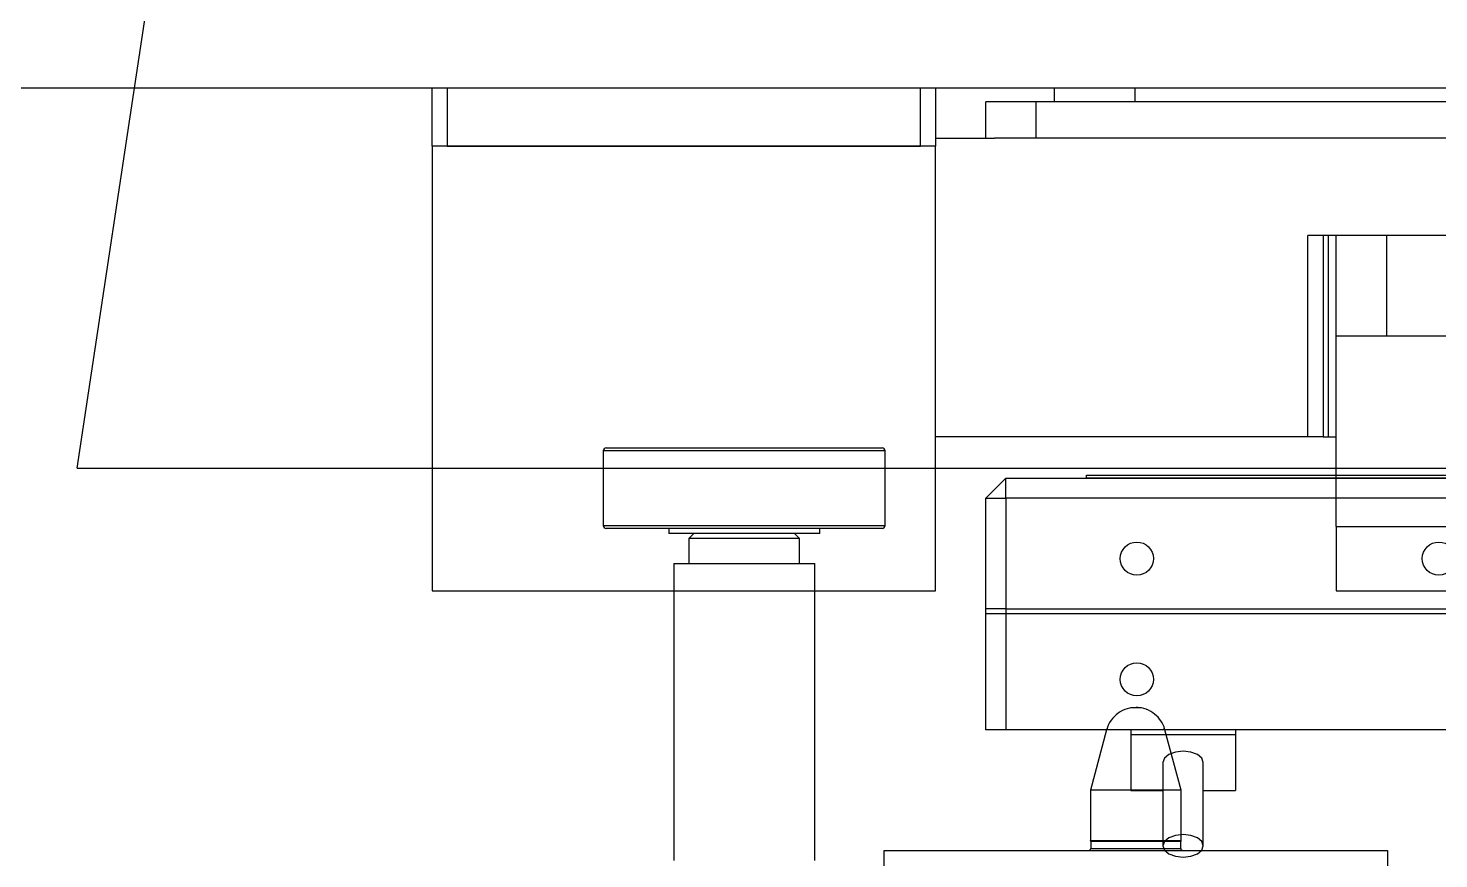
# Model space of a CAD drawing. Extents: x 500 to 100500, y -14500 to 21140.
# Drawn here: x 6731.4 to 6871.5, y -7025.9 to -6943.3 of the extents above; entities that cross this region are included whole.
import ezdxf

# ---------------------------------------------------------------- set-up
doc = ezdxf.new("R2010")
doc.units = 0
doc.layers.get('0').update_dxf_attribs({"linetype": 'CONTINUOUS'})

# ---------------------------------------------------------------- blocks, each defined once
blk = doc.blocks.new('SP R')
at = {"color": 3}
for p, q in [((16890.34, -97455.61), (16890.34, -97463.01)), ((16918.34, -97455.61), (16890.34, -97455.61)), ((16890.64, -97455.31), (16918.04, -97455.31)), ((16918.34, -97463.01), (16918.34, -97455.61)), ((16928.34, -97460.31), (16930.34, -97458.31)), ((16930.34, -97460.31), (16930.34, -97458.31)), ((16930.34, -97458.31), (17075.34, -97458.31)), ((16928.34, -97460.31), (16930.34, -97460.31)), ((16928.34, -97471.31), (16928.34, -97460.31)), ((17075.34, -97460.31), (16930.34, -97460.31)), ((16930.34, -97460.31), (16930.34, -97471.31)), ((16890.34, -97463.01), (16918.34, -97463.01)), ((16918.04, -97463.31), (16890.64, -97463.31)), ((16896.84, -97463.31), (16896.84, -97463.81)), ((16911.84, -97463.81), (16911.84, -97463.31)), ((16900.87, -97463.81), (16896.84, -97463.81)), ((16899.34, -97463.81), (16898.84, -97464.31)), ((16898.84, -97464.31), (16898.84, -97466.81)), ((16904.34, -97464.31), (16898.84, -97464.31)), ((16911.84, -97463.81), (16900.87, -97463.81)), ((16909.84, -97464.31), (16904.34, -97464.31)), ((16909.84, -97464.31), (16909.34, -97463.81)), ((16909.84, -97466.81), (16909.84, -97464.31)), ((16897.34, -97466.81), (16897.34, -97496.31)), ((16897.34, -97466.81), (16904.34, -97466.81)), ((16904.34, -97466.81), (16911.34, -97466.81)), ((16911.34, -97496.31), (16911.34, -97466.81)), ((16930.34, -97471.31), (16928.34, -97471.31)), ((16928.34, -97471.81), (16928.34, -97471.31)), ((16930.34, -97471.81), (16928.34, -97471.81)), ((16928.34, -97483.31), (16928.34, -97471.81)), ((16930.34, -97471.31), (17075.34, -97471.31)), ((16930.34, -97471.31), (16930.34, -97471.81)), ((17075.34, -97471.81), (16930.34, -97471.81)), ((16930.34, -97471.81), (16930.34, -97483.31)), ((16930.34, -97483.31), (16928.34, -97483.31)), ((17075.34, -97483.31), (16930.34, -97483.31)), ((16942.74, -97483.31), (16942.74, -97483.8)), ((16942.74, -97483.8), (16953.14, -97483.8)), ((16942.74, -97483.8), (16942.74, -97489.34)), ((16953.14, -97483.31), (16953.14, -97483.8)), ((16953.14, -97483.8), (16953.14, -97489.34)), ((16945.94, -97486.57), (16945.94, -97494.86)), ((16949.94, -97494.86), (16949.94, -97486.57)), ((16942.74, -97489.34), (16945.94, -97489.34)), ((16949.94, -97489.34), (16953.14, -97489.34))]:
    blk.add_line(p, q, dxfattribs=at)
at = {"color": 3, "flags": 128}
for points in [[(16949.94, -97486.57), (16949.79, -97486.14), (16949.36, -97485.78), (16948.71, -97485.54), (16947.94, -97485.45), (16947.18, -97485.54), (16946.53, -97485.78), (16946.09, -97486.14), (16945.94, -97486.57), (16945.94, -97486.57)], [(16947.94, -97495.98), (16948.71, -97495.89), (16949.36, -97495.65), (16949.79, -97495.29), (16949.94, -97494.86), (16949.79, -97494.43), (16949.36, -97494.07), (16948.71, -97493.83), (16947.94, -97493.74), (16947.18, -97493.83), (16946.53, -97494.07), (16946.09, -97494.43), (16945.94, -97494.86), (16946.09, -97495.29), (16946.53, -97495.65), (16947.18, -97495.89), (16947.94, -97495.98)]]:
    blk.add_lwpolyline(points, dxfattribs=at)
at = {"color": 3}
for centre in [(16943.34, -97466.31), (16973.34, -97466.31), (16943.34, -97478.31)]:
    blk.add_circle(centre, 1.65, dxfattribs=at)
for centre, start, end in [((16890.64, -97455.61), 90, 180), ((16918.04, -97455.61), 0, 90), ((16890.64, -97463.01), 180, 270), ((16918.04, -97463.01), 270, 0)]:
    blk.add_arc(centre, 0.3, start, end, dxfattribs=at)
blk = doc.blocks.new('KJVision F')
at = {"color": 2}
for q in [(8170.62, -71007.14, -10.47), (8464.62, -72337.14, -10.47)]:
    blk.add_line((7970.62, -72337.14, -10.47), q, dxfattribs=at)
blk = doc.blocks.new('KJprobe Card F')
at = {"color": 6}
for p, q in [((30111.7, -77429.49, 43.99), (30438.7, -77429.49, 43.99)), ((30438.7, -77435.29, 43.99), (30438.7, -77429.49, 43.99)), ((30438.7, -77429.49, 43.99), (30440.2, -77429.49, 43.99)), ((30440.2, -77429.49, 43.99), (30440.2, -77435.29, 43.99)), ((30440.2, -77429.49, 43.99), (30487.2, -77429.49, 43.99)), ((30487.2, -77435.29, 43.99), (30487.2, -77429.49, 43.99)), ((30487.2, -77429.49, 43.99), (30488.7, -77429.49, 43.99)), ((30488.7, -77429.49, 43.99), (30918.7, -77429.49, 43.99)), ((30488.7, -77429.49, 43.99), (30488.7, -77435.29, 43.99)), ((30500.5, -77429.49, 43.99), (30500.5, -77430.89, 43.99)), ((30508.5, -77429.49, 43.99), (30508.5, -77430.89, 43.99)), ((30493.7, -77434.49, 43.99), (30493.7, -77430.89, 43.99)), ((30498.7, -77430.89, 43.99), (30493.7, -77430.89, 43.99)), ((30498.7, -77434.49, 43.99), (30498.7, -77430.89, 43.99)), ((31000.7, -77430.89, 43.99), (30498.7, -77430.89, 43.99)), ((30488.7, -77435.29, 43.99), (30438.7, -77435.29, 43.99)), ((30438.7, -77435.29, 43.99), (30438.7, -77479.49, 43.99)), ((30440.2, -77435.29, 43.99), (30487.2, -77435.29, 43.99)), ((30488.7, -77434.49, 43.99), (30494.55, -77434.49, 43.99)), ((30488.7, -77479.49, 43.99), (30488.7, -77435.29, 43.99)), ((30498.7, -77434.49, 43.99), (30494.55, -77434.49, 43.99)), ((31000.7, -77434.49, 43.99), (30498.7, -77434.49, 43.99)), ((30525.7, -77464.19, 43.99), (30525.7, -77444.19, 43.99)), ((30544.77, -77444.19, 43.99), (30525.7, -77444.19, 43.99)), ((30527.2, -77444.19, 43.99), (30527.2, -77464.19, 43.99)), ((30527.7, -77444.19, 43.99), (30527.7, -77464.19, 43.99)), ((30528.5, -77454.19, 43.99), (30528.5, -77444.19, 43.99)), ((30533.5, -77444.19, 43.99), (30533.5, -77454.19, 43.99)), ((30544.77, -77454.19, 43.99), (30528.5, -77454.19, 43.99)), ((30528.5, -77473.09, 43.99), (30528.5, -77454.19, 43.99)), ((30525.7, -77464.19, 43.99), (30488.7, -77464.19, 43.99)), ((30527.2, -77464.19, 43.99), (30525.7, -77464.19, 43.99)), ((30527.2, -77464.19, 43.99), (30527.7, -77464.19, 43.99)), ((30527.7, -77464.19, 43.99), (30528.5, -77464.19, 43.99)), ((30528.5, -77473.09, 43.99), (30543.67, -77473.09, 43.99)), ((30528.5, -77473.09, 43.99), (30528.5, -77479.49, 43.99)), ((30438.7, -77479.49, 43.99), (30488.7, -77479.49, 43.99)), ((30528.5, -77479.49, 43.99), (30543.67, -77479.49, 43.99))]:
    blk.add_line(p, q, dxfattribs=at)
blk = doc.blocks.new('KJauto change f')
at = {"color": 5}
for p, q in [((30507.95, -79282.68, 43.99), (30508.14, -79282.68, 43.99)), ((30505.15, -79284.9, 43.99), (30503.55, -79290.88, 43.99)), ((30510.94, -79284.9, 43.99), (30505.15, -79284.9, 43.99)), ((30510.91, -79284.9, 43.99), (30510.88, -79284.72, 43.99)), ((30512.55, -79290.88, 43.99), (30510.94, -79284.9, 43.99)), ((30503.55, -79290.88, 43.99), (30503.55, -79295.88, 43.99)), ((30508.97, -79290.88, 43.99), (30503.55, -79290.88, 43.99)), ((30512.55, -79290.88, 43.99), (30508.97, -79290.88, 43.99)), ((30512.55, -79295.88, 43.99), (30512.55, -79290.88, 43.99)), ((30503.55, -79295.88, 43.99), (30508.97, -79295.88, 43.99)), ((30503.57, -79295.98, 43.99), (30503.57, -79296.68, 43.99)), ((30508.97, -79295.98, 43.99), (30503.57, -79295.98, 43.99)), ((30508.97, -79295.88, 43.99), (30512.55, -79295.88, 43.99)), ((30512.52, -79295.98, 43.99), (30508.97, -79295.98, 43.99)), ((30512.52, -79296.68, 43.99), (30512.52, -79295.98, 43.99)), ((30483.05, -79296.88, 43.99), (30533.05, -79296.88, 43.99)), ((30483.05, -79338.88, 43.99), (30483.05, -79296.88, 43.99)), ((30503.57, -79296.68, 43.99), (30508.97, -79296.68, 43.99)), ((30508.97, -79296.68, 43.99), (30512.52, -79296.68, 43.99)), ((30533.05, -79296.88, 43.99), (30533.05, -79338.88, 43.99))]:
    blk.add_line(p, q, dxfattribs=at)
for centre, start, end in [((30503.37, -79295.98, 43.99), 0, 28.955), ((30512.72, -79295.98, 43.99), 151.045, 180), ((30503.37, -79296.68, 43.99), 270, 0), ((30512.72, -79296.68, 43.99), 180, 270)]:
    blk.add_arc(centre, 0.2, start, end, dxfattribs=at)
for points, knots in [([(30508.05, -79282.71, 43.99), (30507.83, -79282.71, 43.99), (30507.3, -79282.71, 43.99), (30506.47, -79283.06, 43.99), (30505.71, -79283.71, 43.99), (30505.28, -79284.38, 43.99), (30505.19, -79284.8, 43.99), (30505.17, -79284.9, 43.99)], [0, 0, 0, 0, 0.161749, 0.4123582, 0.6652517, 0.9273665, 1, 1, 1, 1]), ([(30508.31, -79282.7, 43.99), (30508.28, -79282.69, 43.99), (30508.16, -79282.67, 43.99), (30508.04, -79282.69, 43.99), (30507.95, -79282.71, 43.99)], [0, 0, 0, 0, 0.252321, 1, 1, 1, 1]), ([(30510.92, -79284.9, 43.99), (30510.91, -79284.85, 43.99), (30510.88, -79284.6, 43.99), (30510.62, -79284.1, 43.99), (30510.13, -79283.44, 43.99), (30509.33, -79282.92, 43.99), (30508.6, -79282.67, 43.99), (30508.16, -79282.7, 43.99), (30508.05, -79282.71, 43.99)], [0, 0, 0, 0, 0.038781, 0.189913, 0.422277, 0.665286, 0.912552, 1, 1, 1, 1]), ([(30505.22, -79284.69, 43.99), (30505.21, -79284.72, 43.99), (30505.17, -79284.79, 43.99), (30505.17, -79284.86, 43.99), (30505.16, -79284.9, 43.99)], [0, 0, 0, 0, 0.47822, 1, 1, 1, 1])]:
    blk.add_open_spline(points, degree=3, knots=knots, dxfattribs=at)
blk = doc.blocks.new('glass 1500')
at = {"color": 1, "elevation": -75.82}
blk.add_lwpolyline([(-6068.99, -93219.95), (-4568.99, -93219.95), (-4568.99, -93220.25), (-6068.99, -93220.25)], close=True, dxfattribs=at)

msp = doc.modelspace()

# ---------------------------------------------------------------- block references
for name, p in [('KJVision F', (-1234.37, 65350.1, -65.34)), ('KJprobe Card F', (-23667.2, 70480.25, -119.8)), ('KJauto change f', (-23666.65, 72271.84, -119.8))]:
    msp.add_blockref(name, p)
at = {"color": 0}
for name, p in [('SP R', (-10101.84, 90470.27, -75.82)), ('glass 1500', (12905.49, 86232.21))]:
    msp.add_blockref(name, p, dxfattribs=at)

doc.saveas('drawing.dxf')
